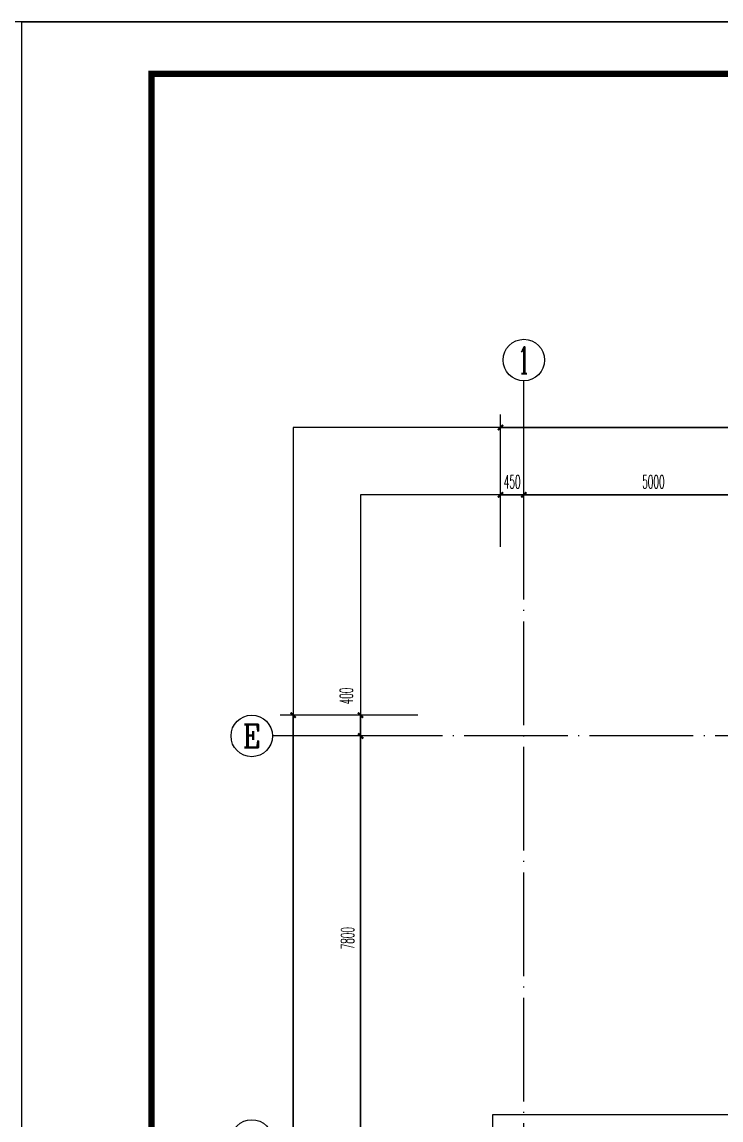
# Model space of a CAD drawing. Header units: millimetres. Extents: x -13830 to 215738, y -24143 to 193994.
# Drawn here: x 80648 to 94137, y 103180 to 124357 of the extents above; entities that cross this region are included whole.
import ezdxf
from ezdxf.enums import TextEntityAlignment as Align

# ---------------------------------------------------------------- set-up
doc = ezdxf.new("R2010")
doc.units = ezdxf.units.MM
doc.header["$LTSCALE"] = 100
doc.linetypes.add('DOTE', pattern=[2.42, 2, -0.2, 0.02, -0.2])
doc.layers.get('0').update_dxf_attribs({"linetype": 'CONTINUOUS'})
doc.layers.get('DEFPOINTS').update_dxf_attribs({"linetype": 'CONTINUOUS'})
for name, color, linetype in [('A-Drain-Well', 201, 'CONTINUOUS'), ('AXIS', 3, 'CONTINUOUS'), ('AXIS_TEXT', 7, 'CONTINUOUS'), ('DOTE', 8, 'CONTINUOUS'), ('MCST 2F$0$A-_FURT----_E-', 9, 'CONTINUOUS'), ('TK HAHA', 1, 'CONTINUOUS'), ('图框', 7, 'CONTINUOUS')]:
    doc.layers.add(name, color=color, linetype=linetype)
doc.styles.add('_TCH_AXIS', font='COMPLEX', dxfattribs={"bigfont": 'GBCBIG'})
doc.styles.add('COMPLEX', font='COMPLEX')
doc.styles.add('DIM_FONT_T3', font='SIMPLEX', dxfattribs={"width": 0.494118, "bigfont": 'GBCBIG'})
doc.dimstyles.new('_TCH_ARCH&&100', dxfattribs={"dimtxt": 255, "dimasz": 100, "dimexe": 250, "dimexo": 300, "dimgap": 122.5, "dimtad": 1, "dimdec": 0, "dimzin": 0, "dimdsep": 46, "dimtxsty": 'DIM_FONT_T3', "dimblk": 'ARCHTICK', "dimcen": 0.09, "dimclrt": 7, "dimazin": 0, "dimtfac": 1, "dimtdec": 0, "dimtix": 1, "dimtmove": 2, "dimatfit": 3, "dimldrblk": 'ARCHTICK', "dimfxl": 1, "dimtolj": 1, "dimtzin": 0, "dimarcsym": 0})

# ---------------------------------------------------------------- blocks, each defined once
blk = doc.blocks.new('TJAD_TK_A1')
at = {"layer": '图框'}
for p, q in [((1341.38, 950.45), (500.38, 950.45)), ((500.38, 356.45), (500.38, 950.45)), ((1341.38, 356.45), (1341.38, 950.45))]:
    blk.add_line(p, q, dxfattribs=at)
at = {"layer": '图框', "const_width": 1.2}
blk.add_lwpolyline([(1331.38, 940.45), (525.38, 940.45), (525.38, 366.45), (1331.38, 366.45)], close=True, dxfattribs=at)
blk = doc.blocks.new('180703-expo')
at = {"layer": '图框'}
blk.add_blockref('TJAD_TK_A1', (-500.38, -356.45), dxfattribs=at)
blk = doc.blocks.new('_AXISO')
blk.add_circle((0, 0), 0.5)
at = {"layer": 'AXIS_TEXT', "style": 'COMPLEX', "width": 1.041667}
blk.add_attdef('A', text='', height=0.56, dxfattribs=at).set_placement((-0.25, -0.28), (0.25, -0.28), align=Align.FIT)
blk = doc.blocks.new('_ArchTick')
at = {"color": 0, "linetype": 'ByBlock', "const_width": 0.4}
blk.add_lwpolyline([(-0.5, -0.5), (0.5, 0.5)], dxfattribs=at)
blk = doc.blocks.new('*D1030')
at = {"layer": 'AXIS', "color": 0, "lineweight": -2, "transparency": 16777216}
for p, q in [((-450, 31300), (-450, 33850)), ((19400, 31300), (19400, 33850)), ((-450, 33600), (19400, 33600))]:
    blk.add_line(p, q, dxfattribs=at)
at = {"layer": 'DEFPOINTS', "color": 0, "transparency": 16777216}
for p in [(19400, 33600), (-450, 31000), (19400, 31000)]:
    blk.add_point(p, dxfattribs=at)
at = {"layer": 'AXIS', "color": 0, "lineweight": -2, "transparency": 16777216, "xscale": 100, "yscale": 100, "zscale": 100, "rotation": 180}
blk.add_blockref('_ArchTick', (-450, 33600), dxfattribs=at)
at = {"layer": 'AXIS', "color": 0, "lineweight": -2, "transparency": 16777216, "xscale": 100, "yscale": 100, "zscale": 100}
blk.add_blockref('_ArchTick', (19400, 33600), dxfattribs=at)
at = {"layer": 'AXIS', "color": 7, "transparency": 16777216, "insert": (9475, 33850), "char_height": 255, "attachment_point": 5, "style": 'DIM_FONT_T3'}
blk.add_mtext('\\A1;19850', dxfattribs=at)
blk = doc.blocks.new('*D1031')
at = {"layer": 'AXIS', "color": 0, "lineweight": -2, "transparency": 16777216}
for p, q in [((-450, 31300), (-450, 32550)), ((0, 31300), (0, 32550)), ((-450, 32300), (-550, 32300)), ((-450, 32300), (0, 32300)), ((0, 32300), (100, 32300))]:
    blk.add_line(p, q, dxfattribs=at)
at = {"layer": 'DEFPOINTS', "color": 0, "transparency": 16777216}
for p in [(0, 32300), (-450, 31000), (0, 31000)]:
    blk.add_point(p, dxfattribs=at)
at = {"layer": 'AXIS', "color": 0, "lineweight": -2, "transparency": 16777216, "xscale": 100, "yscale": 100, "zscale": 100}
blk.add_blockref('_ArchTick', (-450, 32300), dxfattribs=at)
at = {"layer": 'AXIS', "color": 0, "lineweight": -2, "transparency": 16777216, "xscale": 100, "yscale": 100, "zscale": 100, "rotation": 180}
blk.add_blockref('_ArchTick', (0, 32300), dxfattribs=at)
at = {"layer": 'AXIS', "color": 7, "transparency": 16777216, "insert": (-225, 32550), "char_height": 255, "attachment_point": 5, "style": 'DIM_FONT_T3'}
blk.add_mtext('\\A1;450', dxfattribs=at)
blk = doc.blocks.new('*D1032')
at = {"layer": 'AXIS', "color": 0, "lineweight": -2, "transparency": 16777216}
for p, q in [((0, 31300), (0, 32550)), ((5000, 31300), (5000, 32550)), ((0, 32300), (5000, 32300))]:
    blk.add_line(p, q, dxfattribs=at)
at = {"layer": 'DEFPOINTS', "color": 0, "transparency": 16777216}
for p in [(5000, 32300), (0, 31000), (5000, 31000)]:
    blk.add_point(p, dxfattribs=at)
at = {"layer": 'AXIS', "color": 0, "lineweight": -2, "transparency": 16777216, "xscale": 100, "yscale": 100, "zscale": 100, "rotation": 180}
blk.add_blockref('_ArchTick', (0, 32300), dxfattribs=at)
at = {"layer": 'AXIS', "color": 0, "lineweight": -2, "transparency": 16777216, "xscale": 100, "yscale": 100, "zscale": 100}
blk.add_blockref('_ArchTick', (5000, 32300), dxfattribs=at)
at = {"layer": 'AXIS', "color": 7, "transparency": 16777216, "insert": (2500, 32550), "char_height": 255, "attachment_point": 5, "style": 'DIM_FONT_T3'}
blk.add_mtext('\\A1;5000', dxfattribs=at)
blk = doc.blocks.new('*D1043')
at = {"layer": 'AXIS', "color": 0, "lineweight": -2, "transparency": 16777216}
for p, q in [((-2043, 28050), (-4700, 28050)), ((-4450, -550), (-4450, 28050)), ((-2043, -550), (-4700, -550))]:
    blk.add_line(p, q, dxfattribs=at)
at = {"layer": 'DEFPOINTS', "color": 0, "transparency": 16777216}
for p in [(-4450, 28050), (-1743, 28050), (-1743, -550)]:
    blk.add_point(p, dxfattribs=at)
at = {"layer": 'AXIS', "color": 0, "lineweight": -2, "transparency": 16777216, "xscale": 100, "yscale": 100, "zscale": 100}
for p, rotation in [((-4450, 28050), 90), ((-4450, -550), 270)]:
    blk.add_blockref('_ArchTick', p, dxfattribs=dict(at, rotation=rotation))
at = {"layer": 'AXIS', "color": 7, "transparency": 16777216, "insert": (-4700, 13750), "char_height": 255, "attachment_point": 5, "rotation": 90, "style": 'DIM_FONT_T3'}
blk.add_mtext('\\A1;28600', dxfattribs=at)
blk = doc.blocks.new('*D1048')
at = {"layer": 'AXIS', "color": 0, "lineweight": -2, "transparency": 16777216}
for p, q in [((-2150, 27650), (-3400, 27650)), ((-3150, 19850), (-3150, 27650)), ((-2150, 19850), (-3400, 19850))]:
    blk.add_line(p, q, dxfattribs=at)
at = {"layer": 'DEFPOINTS', "color": 0, "transparency": 16777216}
for p in [(-3150, 27650), (-1850, 27650), (-1850, 19850)]:
    blk.add_point(p, dxfattribs=at)
at = {"layer": 'AXIS', "color": 0, "lineweight": -2, "transparency": 16777216, "xscale": 100, "yscale": 100, "zscale": 100}
for p, rotation in [((-3150, 27650), 90), ((-3150, 19850), 270)]:
    blk.add_blockref('_ArchTick', p, dxfattribs=dict(at, rotation=rotation))
at = {"layer": 'AXIS', "color": 7, "transparency": 16777216, "insert": (-3400, 23750), "char_height": 255, "attachment_point": 5, "rotation": 90, "style": 'DIM_FONT_T3'}
blk.add_mtext('\\A1;7800', dxfattribs=at)
blk = doc.blocks.new('*D1049')
at = {"layer": 'AXIS', "color": 0, "lineweight": -2, "transparency": 16777216}
for p, q in [((-2150, 28050), (-3400, 28050)), ((-3150, 27650), (-3150, 28050)), ((-2150, 27650), (-3400, 27650))]:
    blk.add_line(p, q, dxfattribs=at)
at = {"layer": 'DEFPOINTS', "color": 0, "transparency": 16777216}
for p in [(-3150, 28050), (-1850, 28050), (-1850, 27650)]:
    blk.add_point(p, dxfattribs=at)
at = {"layer": 'AXIS', "color": 0, "lineweight": -2, "transparency": 16777216, "xscale": 100, "yscale": 100, "zscale": 100}
for p, rotation in [((-3150, 28050), 90), ((-3150, 27650), 270)]:
    blk.add_blockref('_ArchTick', p, dxfattribs=dict(at, rotation=rotation))
at = {"layer": 'AXIS', "color": 7, "transparency": 16777216, "insert": (-3425, 28420), "char_height": 255, "attachment_point": 5, "rotation": 90, "style": 'DIM_FONT_T3'}
blk.add_mtext('\\A1;400', dxfattribs=at)
blk = doc.blocks.new('dsffsfddf')
at = {"layer": 'AXIS'}
for p, q in [((0, 31000), (0, 34500)), ((-1850, 27650), (-4850, 27650))]:
    blk.add_line(p, q, dxfattribs=at)
at = {"layer": 'DOTE', "linetype": 'DOTE', "ltscale": 10}
for p, q in [((0, -3600), (0, 31000)), ((25050, 27650), (-1850, 27650))]:
    blk.add_line(p, q, dxfattribs=at)
at = {"layer": 'AXIS'}
ref = blk.add_blockref('_AXISO', (0, 34900), dxfattribs=dict(at, xscale=800, yscale=800, zscale=800))
ref.add_attrib('A', '1', dxfattribs={"layer": 'AXIS_TEXT', "height": 514.7, "style": '_TCH_AXIS'}).set_placement((-110.3, 34642.6), (110.3, 34642.6), align=Align.FIT)
ref = blk.add_blockref('_AXISO', (-5250, 27650), dxfattribs=dict(at, xscale=800, yscale=800, zscale=800))
ref.add_attrib('A', 'E', dxfattribs={"layer": 'AXIS_TEXT', "height": 445.4, "style": '_TCH_AXIS'}).set_placement((-5419.7, 27427.3), (-5080.3, 27427.3), align=Align.FIT)
ref = blk.add_blockref('_AXISO', (-5250, 19850), dxfattribs=dict(at, xscale=800, yscale=800, zscale=800))
ref.add_attrib('A', 'D', dxfattribs={"layer": 'AXIS_TEXT', "height": 435.3, "style": '_TCH_AXIS'}).set_placement((-5426.2, 19632.4), (-5073.8, 19632.4), align=Align.FIT)
for p1, p2, distance, picture, middle in [((-450, 31000), (19400, 31000), 2600, '*D1030', (9475, 33850)), ((-450, 31000), (0, 31000), 1300, '*D1031', (-225, 32550)), ((0, 31000), (5000, 31000), 1300, '*D1032', (2500, 32550)), ((-1743.4, -550), (-1743.4, 28050), 2706.6, '*D1043', (-4700, 13750)), ((-1850, 19850), (-1850, 27650), 1300, '*D1048', (-3400, 23750))]:
    dim = blk.add_aligned_dim(p1=p1, p2=p2, distance=distance, dimstyle='_TCH_ARCH&&100', dxfattribs=at)
    dim.commit()
    dim.dimension.update_dxf_attribs({"geometry": picture, "text_midpoint": middle})
dim = blk.add_linear_dim(base=(-3150, 28050), p1=(-1850, 27650), p2=(-1850, 28050), angle=90, dimstyle='_TCH_ARCH&&100', dxfattribs=at)
dim.commit()
dim.dimension.update_dxf_attribs({"geometry": '*D1049', "text_midpoint": (-3425, 28420), "dimtype": 161})

msp = doc.modelspace()

# ---------------------------------------------------------------- linework, layer by layer
at = {"layer": 'DEFPOINTS'}
for points in [[(85882.4, 76737.4), (118282.4, 76737.4), (118282.4, 116537.4), (85882.4, 116537.4)], [(87182.4, 78037.4), (116982.4, 78037.4), (116982.4, 115237.4), (87182.4, 115237.4)]]:
    msp.add_lwpolyline(points, close=True, dxfattribs=at)
at = {"layer": 'MCST 2F$0$A-_FURT----_E-', "color": 8}
msp.add_lwpolyline([(89732.4, 103287.4), (105482.4, 103287.4), (105482.4, 82237.4), (89732.4, 82237.4)], close=True, dxfattribs=at)
at = {"layer": 'TK HAHA', "color": 1}
msp.add_lwpolyline([(80648.2, 124357.2), (164748.2, 124357.2), (164748.2, 64957.2), (80648.2, 64957.2)], close=True, dxfattribs=at)

# ---------------------------------------------------------------- block references
at = {"xscale": 100, "yscale": 100, "zscale": 100}
for p in [(-3451.8, 64957.2), (80648.2, 64957.2)]:
    msp.add_blockref('180703-expo', p, dxfattribs=at)
at = {"layer": 'A-Drain-Well'}
msp.add_blockref('dsffsfddf', (90332.4, 82937.4), dxfattribs=at)

doc.saveas('drawing.dxf')
